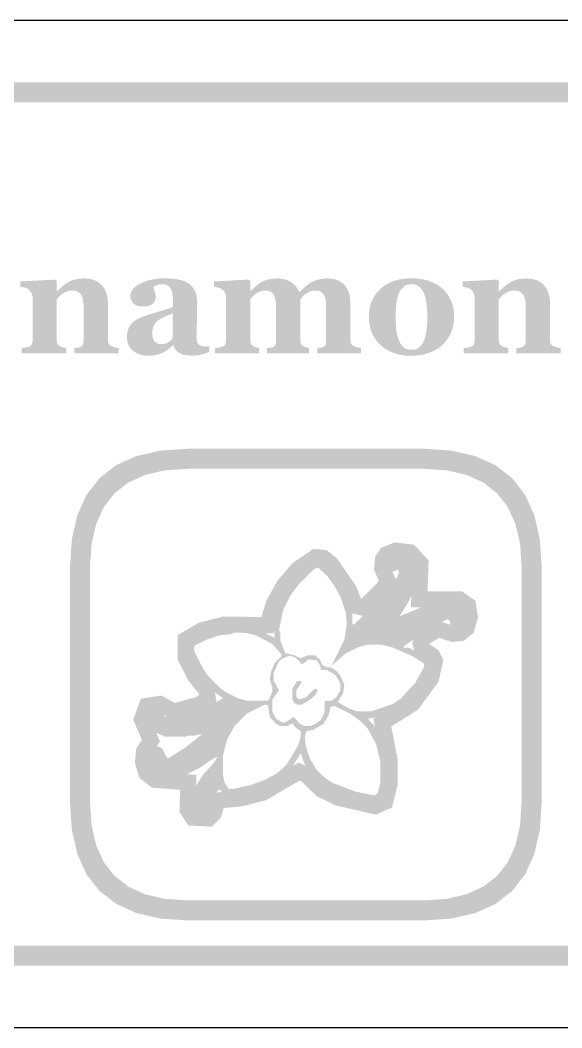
# Model space of a CAD drawing. Header units: millimetres. Extents: x 6 to 594, y 82 to 394.
# Drawn here: x 157.91 to 168.7, y 183.76 to 203.84 of the extents above; entities that cross this region are included whole.
import ezdxf

# ---------------------------------------------------------------- set-up
doc = ezdxf.new("R2010")
doc.units = ezdxf.units.MM
doc.layers.add('CUT', color=1, linetype='Continuous')
doc.layers.add('RASTER', color=7, linetype='Continuous')

msp = doc.modelspace()

# ---------------------------------------------------------------- hatches: boundary and pattern name
at = {"layer": 'RASTER'}
h = msp.add_hatch(color=7, dxfattribs=at)
h.paths.add_polyline_path([(143.2, 200.4), (143.234, 200.916), (143.337, 201.363), (143.509, 201.741), (143.75, 202.05), (144.059, 202.291), (144.438, 202.463), (144.884, 202.566), (145.4, 202.6), (202.6, 202.6), (203.116, 202.566), (203.563, 202.463), (203.941, 202.291), (204.25, 202.05), (204.491, 201.741), (204.663, 201.363), (204.766, 200.916), (204.8, 200.4), (204.8, 187.2), (204.766, 186.684), (204.663, 186.238), (204.491, 185.859), (204.25, 185.55), (203.941, 185.309), (203.563, 185.138), (203.116, 185.034), (202.6, 185), (145.4, 185), (144.884, 185.034), (144.438, 185.138), (144.059, 185.309), (143.75, 185.55), (143.509, 185.859), (143.337, 186.238), (143.234, 186.684), (143.2, 187.2)])
h.paths.add_polyline_path([(143.6, 200.4), (143.6, 187.2), (143.628, 186.778), (143.712, 186.413), (143.853, 186.103), (144.05, 185.85), (144.303, 185.653), (144.613, 185.513), (144.978, 185.428), (145.4, 185.4), (202.6, 185.4), (203.022, 185.428), (203.388, 185.513), (203.697, 185.653), (203.95, 185.85), (204.147, 186.103), (204.288, 186.413), (204.372, 186.778), (204.4, 187.2), (204.4, 200.4), (204.372, 200.822), (204.288, 201.188), (204.147, 201.497), (203.95, 201.75), (203.697, 201.947), (203.388, 202.088), (203.022, 202.172), (202.6, 202.2), (145.4, 202.2), (144.978, 202.172), (144.613, 202.088), (144.303, 201.947), (144.05, 201.75), (143.853, 201.497), (143.712, 201.188), (143.628, 200.822), (143.6, 200.4)])
for points in [[(159.867, 197.2), (158.985, 197.2), (158.985, 197.307), (158.992, 197.308), (159, 197.308), (159.008, 197.309), (159.016, 197.31), (159.025, 197.311), (159.034, 197.312), (159.043, 197.313), (159.053, 197.314), (159.062, 197.315), (159.071, 197.317), (159.08, 197.318), (159.088, 197.32), (159.095, 197.322), (159.101, 197.324), (159.107, 197.326), (159.113, 197.329), (159.12, 197.333), (159.127, 197.338), (159.133, 197.343), (159.139, 197.349), (159.144, 197.355), (159.149, 197.361), (159.153, 197.368), (159.157, 197.376), (159.16, 197.384), (159.163, 197.393), (159.165, 197.403), (159.167, 197.414), (159.168, 197.426), (159.169, 197.438), (159.17, 197.452), (159.17, 197.467), (159.17, 198.152), (159.169, 198.188), (159.166, 198.222), (159.162, 198.254), (159.156, 198.283), (159.148, 198.31), (159.139, 198.335), (159.128, 198.357), (159.115, 198.377), (159.1, 198.395), (159.084, 198.41), (159.066, 198.423), (159.047, 198.434), (159.026, 198.442), (159.003, 198.448), (158.979, 198.451), (158.953, 198.452), (158.939, 198.452), (158.924, 198.451), (158.91, 198.45), (158.897, 198.448), (158.883, 198.446), (158.87, 198.443), (158.857, 198.439), (158.844, 198.435), (158.831, 198.43), (158.819, 198.425), (158.806, 198.419), (158.794, 198.413), (158.782, 198.407), (158.769, 198.399), (158.757, 198.392), (158.745, 198.384), (158.735, 198.376), (158.725, 198.369), (158.716, 198.361), (158.707, 198.354), (158.699, 198.346), (158.691, 198.339), (158.684, 198.331), (158.677, 198.324), (158.671, 198.316), (158.665, 198.309), (158.659, 198.301), (158.653, 198.295), (158.648, 198.288), (158.643, 198.282), (158.638, 198.275), (158.634, 198.269), (158.634, 197.483), (158.634, 197.47), (158.635, 197.458), (158.636, 197.447), (158.637, 197.436), (158.64, 197.425), (158.642, 197.415), (158.645, 197.406), (158.648, 197.397), (158.652, 197.389), (158.657, 197.381), (158.662, 197.374), (158.668, 197.367), (158.674, 197.361), (158.681, 197.355), (158.689, 197.35), (158.697, 197.345), (158.703, 197.342), (158.709, 197.339), (158.716, 197.336), (158.723, 197.333), (158.731, 197.33), (158.739, 197.327), (158.747, 197.324), (158.755, 197.322), (158.764, 197.319), (158.773, 197.317), (158.782, 197.315), (158.79, 197.313), (158.799, 197.311), (158.807, 197.309), (158.816, 197.308), (158.824, 197.307), (158.824, 197.2), (157.934, 197.2), (157.934, 197.307), (157.943, 197.308), (157.952, 197.309), (157.961, 197.309), (157.97, 197.31), (157.98, 197.311), (157.989, 197.313), (157.998, 197.314), (158.008, 197.315), (158.017, 197.316), (158.026, 197.318), (158.034, 197.319), (158.042, 197.321), (158.05, 197.323), (158.057, 197.325), (158.065, 197.327), (158.071, 197.329), (158.083, 197.333), (158.093, 197.338), (158.102, 197.343), (158.111, 197.349), (158.118, 197.356), (158.125, 197.363), (158.131, 197.371), (158.136, 197.379), (158.14, 197.387), (158.143, 197.397), (158.146, 197.407), (158.149, 197.418), (158.151, 197.429), (158.152, 197.441), (158.153, 197.453), (158.153, 197.467), (158.153, 198.319), (158.153, 198.33), (158.152, 198.342), (158.15, 198.353), (158.147, 198.364), (158.144, 198.375), (158.14, 198.386), (158.135, 198.397), (158.13, 198.408), (158.124, 198.419), (158.117, 198.429), (158.11, 198.439), (158.103, 198.448), (158.095, 198.457), (158.086, 198.465), (158.078, 198.473), (158.068, 198.48), (158.062, 198.485), (158.054, 198.489), (158.047, 198.493), (158.039, 198.496), (158.03, 198.5), (158.021, 198.503), (158.012, 198.507), (158.002, 198.51), (157.992, 198.512), (157.981, 198.515), (157.97, 198.517), (157.959, 198.519), (157.948, 198.521), (157.937, 198.523), (157.925, 198.524), (157.913, 198.526), (157.913, 198.633), (158.612, 198.671), (158.634, 198.649), (158.634, 198.436), (158.64, 198.436), (158.65, 198.446), (158.661, 198.456), (158.673, 198.466), (158.685, 198.477), (158.698, 198.488), (158.711, 198.499), (158.725, 198.512), (158.739, 198.524), (158.754, 198.537), (158.768, 198.549), (158.782, 198.56), (158.796, 198.571), (158.809, 198.581), (158.822, 198.59), (158.835, 198.599), (158.848, 198.608), (158.862, 198.616), (158.877, 198.625), (158.893, 198.633), (158.91, 198.64), (158.929, 198.648), (158.948, 198.655), (158.968, 198.661), (158.99, 198.668), (159.012, 198.674), (159.034, 198.679), (159.057, 198.683), (159.081, 198.686), (159.104, 198.689), (159.128, 198.691), (159.153, 198.692), (159.177, 198.693), (159.235, 198.691), (159.289, 198.684), (159.34, 198.674), (159.386, 198.659), (159.429, 198.64), (159.468, 198.616), (159.504, 198.589), (159.535, 198.557), (159.563, 198.522), (159.588, 198.484), (159.608, 198.443), (159.625, 198.4), (159.638, 198.353), (159.647, 198.304), (159.653, 198.252), (159.655, 198.198), (159.655, 197.48), (159.655, 197.467), (159.656, 197.454), (159.657, 197.442), (159.659, 197.431), (159.661, 197.421), (159.664, 197.411), (159.667, 197.402), (159.671, 197.393), (159.675, 197.386), (159.681, 197.378), (159.687, 197.371), (159.694, 197.364), (159.702, 197.358), (159.711, 197.352), (159.72, 197.347), (159.731, 197.342), (159.737, 197.34), (159.743, 197.337), (159.75, 197.334), (159.757, 197.332), (159.765, 197.329), (159.772, 197.327), (159.78, 197.324), (159.789, 197.322), (159.798, 197.319), (159.807, 197.317), (159.816, 197.315), (159.826, 197.313), (159.836, 197.311), (159.846, 197.309), (159.856, 197.308), (159.867, 197.307)], [(164.701, 197.2), (163.828, 197.2), (163.828, 197.307), (163.836, 197.308), (163.844, 197.309), (163.853, 197.31), (163.861, 197.311), (163.87, 197.312), (163.878, 197.313), (163.887, 197.314), (163.896, 197.314), (163.904, 197.315), (163.912, 197.316), (163.92, 197.318), (163.928, 197.319), (163.935, 197.321), (163.942, 197.324), (163.948, 197.326), (163.954, 197.329), (163.962, 197.333), (163.969, 197.337), (163.975, 197.343), (163.98, 197.348), (163.985, 197.355), (163.989, 197.362), (163.993, 197.37), (163.995, 197.378), (163.997, 197.387), (163.999, 197.396), (164, 197.407), (164.002, 197.417), (164.003, 197.429), (164.003, 197.441), (164.004, 197.453), (164.004, 197.467), (164.004, 198.151), (164.003, 198.187), (164.001, 198.221), (163.996, 198.253), (163.991, 198.283), (163.983, 198.31), (163.974, 198.335), (163.963, 198.357), (163.95, 198.377), (163.936, 198.395), (163.921, 198.41), (163.904, 198.423), (163.885, 198.434), (163.866, 198.442), (163.844, 198.448), (163.822, 198.451), (163.797, 198.452), (163.782, 198.452), (163.767, 198.451), (163.752, 198.45), (163.738, 198.447), (163.724, 198.445), (163.711, 198.441), (163.698, 198.437), (163.685, 198.433), (163.673, 198.428), (163.661, 198.422), (163.65, 198.416), (163.638, 198.411), (163.627, 198.404), (163.616, 198.398), (163.606, 198.391), (163.595, 198.384), (163.585, 198.376), (163.575, 198.368), (163.566, 198.361), (163.557, 198.353), (163.55, 198.345), (163.542, 198.337), (163.535, 198.33), (163.529, 198.322), (163.524, 198.315), (163.518, 198.307), (163.513, 198.3), (163.508, 198.294), (163.503, 198.287), (163.498, 198.281), (163.494, 198.275), (163.49, 198.269), (163.49, 197.483), (163.49, 197.47), (163.491, 197.458), (163.491, 197.446), (163.493, 197.435), (163.495, 197.425), (163.497, 197.415), (163.499, 197.406), (163.502, 197.397), (163.506, 197.389), (163.51, 197.381), (163.515, 197.374), (163.52, 197.368), (163.526, 197.361), (163.533, 197.355), (163.54, 197.35), (163.548, 197.345), (163.554, 197.342), (163.56, 197.339), (163.567, 197.336), (163.573, 197.333), (163.58, 197.33), (163.587, 197.327), (163.594, 197.324), (163.602, 197.322), (163.609, 197.319), (163.617, 197.317), (163.625, 197.315), (163.633, 197.313), (163.641, 197.311), (163.649, 197.309), (163.657, 197.308), (163.666, 197.307), (163.666, 197.2), (162.829, 197.2), (162.829, 197.307), (162.836, 197.308), (162.844, 197.308), (162.852, 197.309), (162.86, 197.31), (162.868, 197.311), (162.877, 197.312), (162.887, 197.313), (162.896, 197.314), (162.906, 197.315), (162.915, 197.317), (162.923, 197.318), (162.931, 197.32), (162.938, 197.322), (162.944, 197.324), (162.95, 197.326), (162.955, 197.329), (162.962, 197.333), (162.969, 197.338), (162.975, 197.343), (162.981, 197.349), (162.985, 197.355), (162.989, 197.361), (162.993, 197.368), (162.995, 197.376), (162.998, 197.384), (163, 197.393), (163.001, 197.403), (163.003, 197.414), (163.004, 197.426), (163.004, 197.438), (163.005, 197.452), (163.005, 197.467), (163.005, 198.151), (163.004, 198.187), (163.002, 198.221), (162.997, 198.253), (162.992, 198.283), (162.984, 198.31), (162.975, 198.335), (162.964, 198.357), (162.951, 198.377), (162.937, 198.395), (162.922, 198.41), (162.905, 198.423), (162.886, 198.434), (162.867, 198.442), (162.845, 198.448), (162.823, 198.451), (162.798, 198.452), (162.783, 198.452), (162.768, 198.451), (162.753, 198.45), (162.739, 198.447), (162.725, 198.445), (162.712, 198.441), (162.699, 198.437), (162.686, 198.433), (162.674, 198.428), (162.662, 198.422), (162.651, 198.416), (162.639, 198.411), (162.628, 198.404), (162.617, 198.398), (162.607, 198.391), (162.596, 198.384), (162.586, 198.376), (162.576, 198.368), (162.567, 198.361), (162.558, 198.353), (162.551, 198.345), (162.543, 198.337), (162.536, 198.33), (162.53, 198.322), (162.525, 198.315), (162.519, 198.307), (162.514, 198.3), (162.509, 198.294), (162.504, 198.287), (162.499, 198.281), (162.495, 198.275), (162.491, 198.269), (162.491, 197.483), (162.491, 197.47), (162.492, 197.458), (162.493, 197.447), (162.494, 197.436), (162.496, 197.425), (162.498, 197.416), (162.501, 197.406), (162.504, 197.398), (162.508, 197.39), (162.512, 197.382), (162.517, 197.375), (162.522, 197.368), (162.528, 197.361), (162.535, 197.355), (162.543, 197.35), (162.551, 197.345), (162.557, 197.342), (162.563, 197.339), (162.569, 197.336), (162.576, 197.333), (162.583, 197.33), (162.59, 197.327), (162.597, 197.324), (162.604, 197.322), (162.612, 197.319), (162.619, 197.317), (162.627, 197.315), (162.635, 197.313), (162.643, 197.311), (162.651, 197.309), (162.66, 197.308), (162.668, 197.307), (162.668, 197.2), (161.791, 197.2), (161.791, 197.307), (161.8, 197.308), (161.809, 197.308), (161.819, 197.309), (161.828, 197.31), (161.838, 197.311), (161.847, 197.312), (161.856, 197.313), (161.865, 197.314), (161.874, 197.315), (161.883, 197.317), (161.891, 197.318), (161.899, 197.32), (161.907, 197.322), (161.914, 197.324), (161.921, 197.326), (161.928, 197.329), (161.939, 197.334), (161.95, 197.339), (161.959, 197.344), (161.968, 197.35), (161.975, 197.357), (161.982, 197.364), (161.988, 197.371), (161.993, 197.379), (161.997, 197.388), (162, 197.397), (162.003, 197.407), (162.006, 197.418), (162.008, 197.429), (162.009, 197.441), (162.01, 197.453), (162.01, 197.467), (162.01, 198.319), (162.01, 198.331), (162.009, 198.342), (162.007, 198.354), (162.004, 198.365), (162.001, 198.377), (161.996, 198.388), (161.991, 198.399), (161.985, 198.411), (161.979, 198.422), (161.972, 198.432), (161.965, 198.441), (161.958, 198.45), (161.95, 198.459), (161.942, 198.467), (161.934, 198.474), (161.925, 198.48), (161.918, 198.485), (161.911, 198.489), (161.904, 198.493), (161.895, 198.496), (161.887, 198.5), (161.878, 198.503), (161.868, 198.507), (161.859, 198.51), (161.848, 198.512), (161.838, 198.515), (161.827, 198.517), (161.816, 198.519), (161.805, 198.521), (161.794, 198.523), (161.782, 198.524), (161.77, 198.526), (161.77, 198.633), (162.469, 198.671), (162.491, 198.649), (162.491, 198.442), (162.497, 198.442), (162.507, 198.452), (162.518, 198.461), (162.53, 198.472), (162.541, 198.482), (162.554, 198.493), (162.567, 198.505), (162.58, 198.517), (162.594, 198.529), (162.608, 198.542), (162.622, 198.553), (162.635, 198.564), (162.649, 198.575), (162.662, 198.585), (162.675, 198.594), (162.688, 198.603), (162.7, 198.611), (162.714, 198.619), (162.729, 198.627), (162.745, 198.635), (162.762, 198.643), (162.78, 198.65), (162.799, 198.657), (162.819, 198.663), (162.839, 198.669), (162.861, 198.675), (162.883, 198.679), (162.905, 198.684), (162.928, 198.687), (162.952, 198.689), (162.976, 198.691), (163, 198.692), (163.025, 198.693), (163.066, 198.692), (163.105, 198.688), (163.143, 198.682), (163.179, 198.675), (163.213, 198.664), (163.245, 198.652), (163.276, 198.637), (163.304, 198.62), (163.331, 198.601), (163.356, 198.581), (163.379, 198.559), (163.4, 198.536), (163.419, 198.511), (163.436, 198.485), (163.451, 198.457), (163.463, 198.428), (163.477, 198.428), (163.487, 198.438), (163.499, 198.448), (163.511, 198.459), (163.524, 198.471), (163.537, 198.482), (163.551, 198.495), (163.565, 198.507), (163.581, 198.521), (163.596, 198.534), (163.611, 198.546), (163.625, 198.558), (163.64, 198.569), (163.653, 198.579), (163.667, 198.589), (163.68, 198.598), (163.693, 198.606), (163.708, 198.615), (163.724, 198.624), (163.741, 198.632), (163.758, 198.64), (163.777, 198.647), (163.797, 198.655), (163.817, 198.661), (163.839, 198.668), (163.861, 198.674), (163.884, 198.679), (163.907, 198.683), (163.931, 198.686), (163.955, 198.689), (163.979, 198.691), (164.004, 198.692), (164.029, 198.693), (164.083, 198.691), (164.133, 198.685), (164.18, 198.674), (164.225, 198.66), (164.266, 198.642), (164.303, 198.619), (164.338, 198.593), (164.369, 198.562), (164.397, 198.528), (164.422, 198.49), (164.442, 198.449), (164.459, 198.404), (164.472, 198.356), (164.481, 198.305), (164.487, 198.25), (164.489, 198.192), (164.489, 197.48), (164.489, 197.467), (164.49, 197.454), (164.491, 197.442), (164.493, 197.431), (164.495, 197.42), (164.498, 197.41), (164.501, 197.401), (164.505, 197.393), (164.509, 197.385), (164.515, 197.377), (164.521, 197.37), (164.528, 197.364), (164.535, 197.357), (164.544, 197.352), (164.553, 197.347), (164.563, 197.342), (164.57, 197.34), (164.576, 197.337), (164.583, 197.334), (164.59, 197.332), (164.597, 197.329), (164.605, 197.327), (164.613, 197.324), (164.621, 197.322), (164.63, 197.319), (164.639, 197.317), (164.649, 197.315), (164.659, 197.313), (164.669, 197.311), (164.679, 197.309), (164.69, 197.308), (164.701, 197.307)], [(168.678, 197.2), (167.796, 197.2), (167.796, 197.307), (167.804, 197.308), (167.811, 197.308), (167.819, 197.309), (167.827, 197.31), (167.836, 197.311), (167.845, 197.312), (167.854, 197.313), (167.864, 197.314), (167.873, 197.315), (167.882, 197.317), (167.891, 197.318), (167.899, 197.32), (167.906, 197.322), (167.912, 197.324), (167.918, 197.326), (167.924, 197.329), (167.931, 197.333), (167.938, 197.338), (167.944, 197.343), (167.95, 197.349), (167.955, 197.355), (167.96, 197.361), (167.964, 197.368), (167.968, 197.376), (167.971, 197.384), (167.974, 197.393), (167.976, 197.403), (167.978, 197.414), (167.979, 197.426), (167.98, 197.438), (167.981, 197.452), (167.981, 197.467), (167.981, 198.152), (167.98, 198.188), (167.978, 198.222), (167.973, 198.254), (167.967, 198.283), (167.959, 198.31), (167.95, 198.335), (167.939, 198.357), (167.926, 198.377), (167.911, 198.395), (167.895, 198.41), (167.878, 198.423), (167.858, 198.434), (167.837, 198.442), (167.814, 198.448), (167.79, 198.451), (167.764, 198.452), (167.75, 198.452), (167.735, 198.451), (167.721, 198.45), (167.708, 198.448), (167.694, 198.446), (167.681, 198.443), (167.668, 198.439), (167.655, 198.435), (167.642, 198.43), (167.63, 198.425), (167.617, 198.419), (167.605, 198.413), (167.593, 198.407), (167.58, 198.399), (167.568, 198.392), (167.556, 198.384), (167.546, 198.376), (167.536, 198.369), (167.527, 198.361), (167.518, 198.354), (167.51, 198.346), (167.502, 198.339), (167.495, 198.331), (167.488, 198.324), (167.482, 198.316), (167.476, 198.309), (167.47, 198.301), (167.464, 198.295), (167.459, 198.288), (167.454, 198.282), (167.449, 198.275), (167.445, 198.269), (167.445, 197.483), (167.445, 197.47), (167.446, 197.458), (167.447, 197.447), (167.448, 197.436), (167.451, 197.425), (167.453, 197.415), (167.456, 197.406), (167.459, 197.397), (167.463, 197.389), (167.468, 197.381), (167.473, 197.374), (167.479, 197.367), (167.485, 197.361), (167.492, 197.355), (167.5, 197.35), (167.508, 197.345), (167.514, 197.342), (167.52, 197.339), (167.527, 197.336), (167.534, 197.333), (167.542, 197.33), (167.55, 197.327), (167.558, 197.324), (167.566, 197.322), (167.575, 197.319), (167.584, 197.317), (167.593, 197.315), (167.601, 197.313), (167.61, 197.311), (167.618, 197.309), (167.627, 197.308), (167.635, 197.307), (167.635, 197.2), (166.745, 197.2), (166.745, 197.307), (166.754, 197.308), (166.763, 197.309), (166.772, 197.309), (166.781, 197.31), (166.791, 197.311), (166.8, 197.313), (166.809, 197.314), (166.819, 197.315), (166.828, 197.316), (166.837, 197.318), (166.845, 197.319), (166.853, 197.321), (166.861, 197.323), (166.868, 197.325), (166.876, 197.327), (166.882, 197.329), (166.894, 197.333), (166.904, 197.338), (166.913, 197.343), (166.922, 197.349), (166.929, 197.356), (166.936, 197.363), (166.942, 197.371), (166.947, 197.379), (166.951, 197.387), (166.954, 197.397), (166.957, 197.407), (166.96, 197.418), (166.962, 197.429), (166.963, 197.441), (166.964, 197.453), (166.964, 197.467), (166.964, 198.319), (166.964, 198.33), (166.963, 198.342), (166.961, 198.353), (166.958, 198.364), (166.955, 198.375), (166.951, 198.386), (166.946, 198.397), (166.941, 198.408), (166.935, 198.419), (166.928, 198.429), (166.921, 198.439), (166.914, 198.448), (166.906, 198.457), (166.898, 198.465), (166.889, 198.473), (166.879, 198.48), (166.873, 198.485), (166.865, 198.489), (166.858, 198.493), (166.85, 198.496), (166.841, 198.5), (166.832, 198.503), (166.823, 198.507), (166.813, 198.51), (166.803, 198.512), (166.792, 198.515), (166.781, 198.517), (166.77, 198.519), (166.759, 198.521), (166.748, 198.523), (166.736, 198.524), (166.724, 198.526), (166.724, 198.633), (167.423, 198.671), (167.445, 198.649), (167.445, 198.436), (167.451, 198.436), (167.461, 198.446), (167.472, 198.456), (167.484, 198.466), (167.496, 198.477), (167.509, 198.488), (167.522, 198.499), (167.536, 198.512), (167.55, 198.524), (167.565, 198.537), (167.579, 198.549), (167.593, 198.56), (167.607, 198.571), (167.62, 198.581), (167.633, 198.59), (167.646, 198.599), (167.659, 198.608), (167.673, 198.616), (167.688, 198.625), (167.704, 198.633), (167.721, 198.64), (167.74, 198.648), (167.759, 198.655), (167.779, 198.661), (167.801, 198.668), (167.823, 198.674), (167.845, 198.679), (167.868, 198.683), (167.892, 198.686), (167.915, 198.689), (167.939, 198.691), (167.964, 198.692), (167.988, 198.693), (168.046, 198.691), (168.1, 198.684), (168.151, 198.674), (168.197, 198.659), (168.24, 198.64), (168.279, 198.616), (168.315, 198.589), (168.346, 198.557), (168.374, 198.522), (168.399, 198.484), (168.419, 198.443), (168.436, 198.4), (168.449, 198.353), (168.458, 198.304), (168.464, 198.252), (168.466, 198.198), (168.466, 197.48), (168.466, 197.467), (168.467, 197.454), (168.468, 197.442), (168.47, 197.431), (168.472, 197.421), (168.475, 197.411), (168.478, 197.402), (168.482, 197.393), (168.486, 197.386), (168.492, 197.378), (168.498, 197.371), (168.505, 197.364), (168.513, 197.358), (168.522, 197.352), (168.531, 197.347), (168.542, 197.342), (168.548, 197.34), (168.554, 197.337), (168.561, 197.334), (168.568, 197.332), (168.576, 197.329), (168.583, 197.327), (168.591, 197.324), (168.6, 197.322), (168.609, 197.319), (168.618, 197.317), (168.627, 197.315), (168.637, 197.313), (168.647, 197.311), (168.657, 197.309), (168.667, 197.308), (168.678, 197.307)]]:
    msp.add_hatch(color=7, dxfattribs=at).paths.add_polyline_path(points)
h = msp.add_hatch(color=7, dxfattribs=at)
h.paths.add_polyline_path([(161.678, 197.231), (161.661, 197.224), (161.644, 197.217), (161.626, 197.211), (161.607, 197.204), (161.588, 197.198), (161.568, 197.191), (161.547, 197.185), (161.525, 197.179), (161.503, 197.174), (161.481, 197.169), (161.458, 197.165), (161.435, 197.162), (161.412, 197.159), (161.388, 197.158), (161.364, 197.156), (161.339, 197.156), (161.296, 197.157), (161.255, 197.159), (161.218, 197.164), (161.183, 197.169), (161.151, 197.177), (161.123, 197.186), (161.097, 197.197), (161.074, 197.21), (161.054, 197.224), (161.035, 197.239), (161.018, 197.256), (161.003, 197.275), (160.989, 197.294), (160.977, 197.316), (160.967, 197.338), (160.958, 197.363), (160.95, 197.363), (160.937, 197.35), (160.925, 197.339), (160.913, 197.327), (160.901, 197.316), (160.889, 197.306), (160.877, 197.296), (160.865, 197.287), (160.854, 197.278), (160.842, 197.269), (160.83, 197.261), (160.818, 197.253), (160.806, 197.245), (160.794, 197.238), (160.781, 197.231), (160.768, 197.224), (160.755, 197.218), (160.738, 197.21), (160.721, 197.203), (160.704, 197.196), (160.687, 197.19), (160.671, 197.184), (160.654, 197.179), (160.638, 197.174), (160.622, 197.17), (160.606, 197.166), (160.587, 197.163), (160.567, 197.161), (160.546, 197.158), (160.523, 197.157), (160.498, 197.156), (160.472, 197.155), (160.444, 197.155), (160.403, 197.156), (160.362, 197.161), (160.324, 197.169), (160.287, 197.18), (160.251, 197.194), (160.217, 197.211), (160.185, 197.231), (160.154, 197.255), (160.126, 197.281), (160.102, 197.309), (160.081, 197.339), (160.064, 197.372), (160.051, 197.406), (160.042, 197.442), (160.036, 197.48), (160.034, 197.521), (160.035, 197.544), (160.036, 197.567), (160.038, 197.588), (160.041, 197.609), (160.044, 197.629), (160.049, 197.648), (160.054, 197.666), (160.061, 197.683), (160.067, 197.699), (160.075, 197.715), (160.083, 197.73), (160.092, 197.745), (160.102, 197.76), (160.112, 197.774), (160.124, 197.788), (160.135, 197.801), (160.146, 197.812), (160.158, 197.823), (160.17, 197.833), (160.183, 197.843), (160.196, 197.853), (160.209, 197.862), (160.223, 197.87), (160.237, 197.878), (160.252, 197.886), (160.267, 197.893), (160.282, 197.901), (160.298, 197.908), (160.314, 197.915), (160.33, 197.922), (160.347, 197.929), (160.364, 197.935), (160.398, 197.947), (160.433, 197.96), (160.47, 197.972), (160.509, 197.985), (160.549, 197.997), (160.591, 198.01), (160.635, 198.023), (160.68, 198.036), (160.725, 198.049), (160.766, 198.061), (160.805, 198.073), (160.84, 198.085), (160.872, 198.096), (160.901, 198.108), (160.927, 198.118), (160.95, 198.129), (160.95, 198.269), (160.95, 198.279), (160.949, 198.289), (160.949, 198.3), (160.948, 198.312), (160.947, 198.324), (160.946, 198.337), (160.945, 198.351), (160.944, 198.366), (160.942, 198.381), (160.94, 198.395), (160.938, 198.408), (160.935, 198.421), (160.931, 198.434), (160.928, 198.445), (160.924, 198.457), (160.919, 198.467), (160.913, 198.479), (160.907, 198.49), (160.9, 198.5), (160.893, 198.51), (160.884, 198.52), (160.875, 198.529), (160.865, 198.538), (160.854, 198.546), (160.843, 198.554), (160.831, 198.56), (160.818, 198.566), (160.804, 198.57), (160.789, 198.574), (160.773, 198.576), (160.756, 198.578), (160.739, 198.578), (160.723, 198.578), (160.708, 198.577), (160.693, 198.576), (160.68, 198.574), (160.667, 198.571), (160.654, 198.568), (160.642, 198.564), (160.631, 198.56), (160.621, 198.556), (160.611, 198.551), (160.601, 198.546), (160.592, 198.542), (160.584, 198.537), (160.576, 198.532), (160.568, 198.528), (160.562, 198.523), (160.563, 198.515), (160.565, 198.506), (160.567, 198.496), (160.57, 198.486), (160.573, 198.474), (160.577, 198.462), (160.582, 198.448), (160.586, 198.433), (160.591, 198.418), (160.595, 198.404), (160.599, 198.389), (160.602, 198.374), (160.604, 198.36), (160.606, 198.346), (160.607, 198.332), (160.607, 198.318), (160.607, 198.311), (160.606, 198.304), (160.605, 198.297), (160.604, 198.29), (160.602, 198.282), (160.6, 198.273), (160.597, 198.265), (160.594, 198.255), (160.59, 198.246), (160.586, 198.238), (160.582, 198.23), (160.578, 198.222), (160.573, 198.215), (160.567, 198.208), (160.562, 198.202), (160.556, 198.196), (160.547, 198.189), (160.538, 198.182), (160.529, 198.176), (160.52, 198.17), (160.51, 198.165), (160.501, 198.16), (160.491, 198.155), (160.48, 198.151), (160.469, 198.147), (160.457, 198.144), (160.443, 198.141), (160.427, 198.139), (160.411, 198.137), (160.392, 198.136), (160.373, 198.135), (160.352, 198.135), (160.322, 198.135), (160.294, 198.138), (160.268, 198.143), (160.244, 198.149), (160.222, 198.158), (160.201, 198.168), (160.183, 198.18), (160.166, 198.194), (160.151, 198.209), (160.138, 198.226), (160.128, 198.243), (160.119, 198.262), (160.112, 198.282), (160.107, 198.303), (160.104, 198.325), (160.103, 198.348), (160.104, 198.369), (160.107, 198.388), (160.112, 198.408), (160.119, 198.426), (160.128, 198.444), (160.14, 198.462), (160.153, 198.479), (160.168, 198.496), (160.185, 198.512), (160.203, 198.527), (160.221, 198.541), (160.241, 198.555), (160.261, 198.568), (160.282, 198.581), (160.304, 198.592), (160.327, 198.603), (160.351, 198.614), (160.375, 198.624), (160.4, 198.633), (160.426, 198.642), (160.453, 198.651), (160.481, 198.658), (160.51, 198.665), (160.54, 198.671), (160.569, 198.677), (160.599, 198.682), (160.627, 198.686), (160.655, 198.69), (160.683, 198.692), (160.71, 198.694), (160.736, 198.695), (160.762, 198.696), (160.797, 198.695), (160.832, 198.695), (160.865, 198.693), (160.898, 198.691), (160.931, 198.689), (160.962, 198.686), (160.993, 198.683), (161.023, 198.679), (161.052, 198.674), (161.081, 198.668), (161.109, 198.661), (161.136, 198.653), (161.162, 198.644), (161.188, 198.633), (161.213, 198.622), (161.237, 198.609), (161.259, 198.596), (161.28, 198.581), (161.3, 198.564), (161.318, 198.546), (161.336, 198.527), (161.352, 198.506), (161.367, 198.484), (161.381, 198.46), (161.394, 198.435), (161.404, 198.408), (161.414, 198.379), (161.421, 198.348), (161.427, 198.316), (161.431, 198.281), (161.434, 198.245), (161.435, 198.206), (161.434, 198.164), (161.434, 198.12), (161.434, 198.074), (161.433, 198.025), (161.432, 197.975), (161.431, 197.923), (161.43, 197.87), (161.428, 197.814), (161.426, 197.759), (161.425, 197.71), (161.424, 197.665), (161.423, 197.626), (161.422, 197.591), (161.422, 197.561), (161.421, 197.535), (161.421, 197.515), (161.422, 197.499), (161.423, 197.484), (161.424, 197.469), (161.426, 197.456), (161.429, 197.443), (161.433, 197.432), (161.437, 197.421), (161.441, 197.411), (161.446, 197.402), (161.452, 197.393), (161.459, 197.385), (161.466, 197.378), (161.474, 197.371), (161.483, 197.365), (161.492, 197.359), (161.502, 197.354), (161.509, 197.351), (161.516, 197.349), (161.525, 197.346), (161.534, 197.344), (161.544, 197.343), (161.555, 197.342), (161.567, 197.341), (161.58, 197.34), (161.594, 197.339), (161.606, 197.339), (161.619, 197.339), (161.631, 197.338), (161.643, 197.338), (161.655, 197.338), (161.667, 197.338), (161.678, 197.338)])
h.paths.add_polyline_path([(160.95, 197.994), (160.929, 197.987), (160.909, 197.98), (160.888, 197.972), (160.868, 197.964), (160.848, 197.956), (160.827, 197.948), (160.807, 197.939), (160.787, 197.93), (160.767, 197.921), (160.749, 197.912), (160.731, 197.903), (160.714, 197.893), (160.698, 197.884), (160.683, 197.874), (160.669, 197.865), (160.655, 197.855), (160.642, 197.844), (160.63, 197.833), (160.618, 197.821), (160.607, 197.808), (160.597, 197.795), (160.587, 197.78), (160.578, 197.766), (160.57, 197.75), (160.563, 197.734), (160.557, 197.717), (160.552, 197.699), (160.547, 197.681), (160.544, 197.662), (160.541, 197.642), (160.54, 197.621), (160.54, 197.6), (160.54, 197.572), (160.543, 197.547), (160.547, 197.523), (160.553, 197.501), (160.56, 197.482), (160.569, 197.464), (160.579, 197.448), (160.592, 197.434), (160.605, 197.422), (160.619, 197.412), (160.634, 197.403), (160.65, 197.396), (160.666, 197.39), (160.683, 197.386), (160.701, 197.384), (160.72, 197.383), (160.739, 197.384), (160.758, 197.385), (160.776, 197.388), (160.793, 197.391), (160.809, 197.396), (160.825, 197.402), (160.839, 197.408), (160.852, 197.416), (160.865, 197.425), (160.878, 197.434), (160.89, 197.443), (160.901, 197.453), (160.912, 197.463), (160.923, 197.474), (160.934, 197.486), (160.944, 197.497)])
h = msp.add_hatch(color=7, dxfattribs=at)
h.paths.add_polyline_path([(166.333, 198.48), (166.359, 198.454), (166.384, 198.427), (166.407, 198.399), (166.429, 198.369), (166.448, 198.338), (166.467, 198.306), (166.483, 198.273), (166.499, 198.239), (166.512, 198.203), (166.524, 198.167), (166.533, 198.13), (166.541, 198.092), (166.548, 198.054), (166.552, 198.014), (166.555, 197.975), (166.556, 197.934), (166.555, 197.894), (166.552, 197.854), (166.548, 197.815), (166.542, 197.776), (166.534, 197.738), (166.524, 197.7), (166.512, 197.663), (166.499, 197.627), (166.484, 197.592), (166.468, 197.557), (166.45, 197.525), (166.43, 197.493), (166.408, 197.463), (166.385, 197.434), (166.361, 197.406), (166.334, 197.38), (166.305, 197.354), (166.274, 197.328), (166.241, 197.305), (166.208, 197.283), (166.172, 197.263), (166.136, 197.244), (166.098, 197.227), (166.058, 197.212), (166.018, 197.198), (165.975, 197.186), (165.932, 197.176), (165.886, 197.168), (165.84, 197.161), (165.792, 197.157), (165.742, 197.154), (165.691, 197.153), (165.647, 197.154), (165.604, 197.156), (165.561, 197.16), (165.52, 197.166), (165.479, 197.173), (165.439, 197.182), (165.401, 197.192), (165.363, 197.204), (165.326, 197.218), (165.29, 197.233), (165.255, 197.25), (165.221, 197.268), (165.188, 197.289), (165.157, 197.31), (165.126, 197.333), (165.097, 197.358), (165.07, 197.383), (165.044, 197.41), (165.02, 197.438), (164.997, 197.468), (164.976, 197.499), (164.956, 197.531), (164.938, 197.565), (164.921, 197.601), (164.906, 197.637), (164.893, 197.675), (164.882, 197.714), (164.873, 197.754), (164.866, 197.794), (164.86, 197.836), (164.857, 197.879), (164.856, 197.924), (164.857, 197.967), (164.86, 198.009), (164.864, 198.05), (164.871, 198.09), (164.878, 198.128), (164.888, 198.165), (164.9, 198.202), (164.913, 198.236), (164.928, 198.27), (164.945, 198.303), (164.963, 198.335), (164.983, 198.366), (165.005, 198.396), (165.029, 198.425), (165.055, 198.453), (165.082, 198.48), (165.11, 198.505), (165.139, 198.529), (165.17, 198.551), (165.203, 198.571), (165.237, 198.59), (165.273, 198.608), (165.31, 198.624), (165.349, 198.639), (165.39, 198.652), (165.431, 198.664), (165.474, 198.674), (165.518, 198.682), (165.563, 198.688), (165.609, 198.692), (165.656, 198.695), (165.705, 198.696), (165.755, 198.695), (165.804, 198.692), (165.851, 198.688), (165.897, 198.682), (165.942, 198.674), (165.985, 198.664), (166.026, 198.652), (166.066, 198.639), (166.104, 198.624), (166.141, 198.608), (166.176, 198.59), (166.211, 198.571), (166.243, 198.551), (166.275, 198.529), (166.304, 198.505), (166.333, 198.48)])
h.paths.add_polyline_path([(165.958, 197.465), (165.966, 197.486), (165.973, 197.508), (165.98, 197.532), (165.986, 197.556), (165.992, 197.581), (165.997, 197.608), (166.002, 197.636), (166.006, 197.664), (166.009, 197.694), (166.012, 197.725), (166.015, 197.758), (166.017, 197.791), (166.019, 197.826), (166.02, 197.862), (166.021, 197.899), (166.021, 197.937), (166.021, 197.963), (166.02, 197.99), (166.019, 198.018), (166.017, 198.047), (166.015, 198.076), (166.013, 198.107), (166.01, 198.139), (166.006, 198.171), (166.002, 198.203), (165.998, 198.234), (165.993, 198.262), (165.988, 198.289), (165.982, 198.314), (165.976, 198.338), (165.969, 198.359), (165.962, 198.379), (165.953, 198.402), (165.943, 198.423), (165.932, 198.443), (165.92, 198.462), (165.908, 198.479), (165.894, 198.495), (165.88, 198.51), (165.865, 198.524), (165.849, 198.537), (165.832, 198.547), (165.814, 198.556), (165.794, 198.564), (165.774, 198.57), (165.753, 198.574), (165.731, 198.576), (165.708, 198.577), (165.682, 198.576), (165.658, 198.573), (165.635, 198.569), (165.614, 198.563), (165.594, 198.555), (165.575, 198.545), (165.557, 198.533), (165.541, 198.52), (165.526, 198.505), (165.512, 198.489), (165.499, 198.472), (165.486, 198.454), (165.475, 198.435), (165.464, 198.415), (165.454, 198.394), (165.445, 198.372), (165.438, 198.351), (165.431, 198.328), (165.425, 198.305), (165.419, 198.281), (165.414, 198.256), (165.41, 198.231), (165.406, 198.204), (165.403, 198.176), (165.4, 198.148), (165.398, 198.12), (165.396, 198.091), (165.394, 198.062), (165.393, 198.033), (165.392, 198.003), (165.391, 197.973), (165.391, 197.943), (165.391, 197.904), (165.392, 197.866), (165.393, 197.831), (165.394, 197.797), (165.395, 197.765), (165.397, 197.734), (165.399, 197.705), (165.401, 197.678), (165.404, 197.652), (165.408, 197.626), (165.413, 197.6), (165.419, 197.573), (165.426, 197.547), (165.433, 197.521), (165.442, 197.494), (165.451, 197.468), (165.46, 197.446), (165.47, 197.425), (165.481, 197.405), (165.492, 197.387), (165.505, 197.369), (165.518, 197.353), (165.533, 197.338), (165.548, 197.325), (165.564, 197.312), (165.581, 197.301), (165.6, 197.292), (165.619, 197.285), (165.64, 197.279), (165.661, 197.275), (165.684, 197.273), (165.708, 197.272), (165.729, 197.273), (165.75, 197.275), (165.77, 197.279), (165.789, 197.284), (165.808, 197.291), (165.825, 197.299), (165.842, 197.309), (165.858, 197.321), (165.874, 197.334), (165.888, 197.348), (165.902, 197.364), (165.915, 197.381), (165.927, 197.4), (165.938, 197.42), (165.948, 197.442), (165.958, 197.465)])
h = msp.add_hatch(color=7, dxfattribs=at)
h.paths.add_polyline_path([(158.9, 192.95), (158.937, 193.501), (159.047, 193.978), (159.23, 194.382), (159.488, 194.713), (159.818, 194.97), (160.222, 195.153), (160.699, 195.263), (161.25, 195.3), (165.95, 195.3), (166.501, 195.263), (166.978, 195.153), (167.382, 194.97), (167.713, 194.713), (167.97, 194.382), (168.153, 193.978), (168.263, 193.501), (168.3, 192.95), (168.3, 188.25), (168.263, 187.699), (168.153, 187.222), (167.97, 186.818), (167.713, 186.488), (167.382, 186.23), (166.978, 186.047), (166.501, 185.937), (165.95, 185.9), (161.25, 185.9), (160.699, 185.937), (160.222, 186.047), (159.818, 186.23), (159.488, 186.488), (159.23, 186.818), (159.047, 187.222), (158.937, 187.699), (158.9, 188.25)])
h.paths.add_polyline_path([(159.3, 192.95), (159.3, 188.25), (159.33, 187.793), (159.422, 187.397), (159.574, 187.062), (159.788, 186.788), (160.062, 186.574), (160.397, 186.422), (160.793, 186.33), (161.25, 186.3), (165.95, 186.3), (166.407, 186.33), (166.803, 186.422), (167.138, 186.574), (167.413, 186.788), (167.626, 187.062), (167.778, 187.397), (167.87, 187.793), (167.9, 188.25), (167.9, 192.95), (167.87, 193.407), (167.778, 193.803), (167.626, 194.138), (167.413, 194.413), (167.138, 194.626), (166.803, 194.778), (166.407, 194.87), (165.95, 194.9), (161.25, 194.9), (160.793, 194.87), (160.397, 194.778), (160.062, 194.626), (159.788, 194.413), (159.574, 194.138), (159.422, 193.803), (159.33, 193.407), (159.3, 192.95)])
h = msp.add_hatch(color=7, dxfattribs=at)
h.paths.add_polyline_path([(165.368, 193.433), (165.757, 193.387), (166.047, 193.075), (166.026, 192.459), (166.708, 192.459), (166.978, 192.273), (167.032, 191.942), (166.945, 191.631), (166.751, 191.473), (166.511, 191.448), (166.257, 191.53), (166.061, 191.417), (166.057, 191.407), (166.054, 191.417), (166.244, 191.282), (166.34, 191.09), (166.246, 190.661), (165.839, 190.102), (165.302, 189.764), (165.433, 189.096), (165.433, 188.609), (165.319, 188.153), (164.997, 188.009), (164.19, 188.192), (163.814, 188.379), (163.506, 188.676), (163.477, 188.689), (162.807, 188.296), (162.328, 188.173), (161.962, 188.141), (161.913, 187.956), (161.726, 187.769), (161.261, 187.792), (161.082, 188.061), (161.093, 188.504), (160.53, 188.547), (160.287, 188.735), (160.193, 189.037), (160.221, 189.326), (160.332, 189.497), (160.16, 189.903), (160.312, 190.32), (160.723, 190.382), (160.988, 190.235), (161.404, 190.348), (161.475, 190.393), (161.471, 190.415), (161.252, 190.689), (161.049, 191.092), (161.049, 191.589), (161.466, 191.832), (161.953, 191.957), (162.717, 191.946), (162.815, 192.277), (163.031, 192.665), (163.337, 193.023), (163.75, 193.304), (164.011, 193.281), (164.216, 193.12), (164.599, 192.567), (164.703, 192.304), (164.699, 192.305), (165.036, 192.637), (165.05, 192.684), (164.959, 192.889), (164.982, 193.152), (165.095, 193.322)])
h.paths.add_polyline_path([(165.412, 193.106), (165.307, 193.063), (165.293, 193.042), (165.285, 192.943), (165.39, 192.707), (165.319, 192.467), (164.8, 191.954), (164.467, 192.029), (164.315, 192.415), (163.98, 192.898), (163.888, 192.971), (163.836, 192.975), (163.552, 192.783), (163.295, 192.481), (163.112, 192.152), (162.955, 191.622), (161.991, 191.637), (161.589, 191.533), (161.369, 191.405), (161.369, 191.168), (161.522, 190.863), (161.776, 190.547), (161.82, 190.235), (161.535, 190.051), (160.946, 189.893), (160.663, 190.049), (160.548, 190.032), (160.504, 189.911), (160.693, 189.466), (160.532, 189.218), (160.518, 189.07), (160.563, 188.926), (160.65, 188.859), (161.42, 188.801), (161.405, 188.154), (161.438, 188.104), (161.601, 188.096), (161.626, 188.121), (161.71, 188.441), (162.274, 188.489), (162.684, 188.595), (163.454, 189.047), (163.686, 188.947), (164, 188.644), (164.298, 188.496), (164.964, 188.345), (165.046, 188.381), (165.113, 188.648), (165.113, 189.065), (164.946, 189.918), (165.616, 190.34), (165.948, 190.795), (166.003, 191.048), (165.993, 191.068), (165.779, 191.22), (165.717, 191.427), (165.809, 191.64), (166.219, 191.878), (166.545, 191.773), (166.623, 191.781), (166.664, 191.814), (166.704, 191.96), (166.684, 192.087), (166.608, 192.139), (165.695, 192.139), (165.722, 192.954), (165.603, 193.083), (165.412, 193.106)])
h = msp.add_hatch(color=7, dxfattribs=at)
h.paths.add_polyline_path([(165.414, 193.193), (165.566, 193.201), (165.653, 193.155), (165.76, 193.076), (165.831, 192.935), (165.831, 192.695), (165.805, 192.589), (165.653, 192.262), (165.467, 191.959), (166.017, 192.19), (166.363, 192.27), (166.576, 192.244), (166.716, 192.172), (166.77, 192.119), (166.815, 192.004), (166.754, 191.8), (166.663, 191.704), (166.629, 191.685), (166.488, 191.704), (166.469, 191.871), (166.416, 191.898), (166.063, 191.72), (165.547, 191.358), (165.573, 191.321), (165.619, 191.34), (165.698, 191.313), (165.946, 191.188), (166.079, 191.082), (166.097, 190.968), (166.044, 190.835), (165.946, 190.641), (165.813, 190.455), (165.547, 190.189), (165.3, 190.037), (165.087, 189.958), (164.874, 189.931), (164.848, 189.904), (164.962, 189.78), (165.087, 189.532), (165.193, 189.107), (165.193, 188.602), (165.095, 188.302), (165.007, 188.256), (164.795, 188.283), (164.236, 188.442), (163.989, 188.567), (163.67, 188.86), (163.572, 189.027), (163.5, 189.232), (163.261, 188.86), (162.995, 188.674), (162.695, 188.522), (162.163, 188.389), (162.004, 188.389), (161.879, 188.514), (161.756, 188.397), (161.685, 188.283), (161.711, 188.177), (161.693, 188.062), (161.552, 187.964), (161.411, 188.009), (161.313, 188.15), (161.313, 188.336), (161.366, 188.496), (161.544, 188.796), (161.772, 189.046), (161.836, 189.152), (161.783, 189.142), (161.48, 188.94), (161.233, 188.815), (160.967, 188.735), (160.728, 188.735), (160.56, 188.807), (160.454, 188.94), (160.409, 189.08), (160.454, 189.248), (160.497, 189.312), (160.568, 189.346), (160.648, 189.373), (160.736, 189.328), (160.826, 189.152), (160.861, 189.134), (161.188, 189.338), (161.544, 189.62), (161.392, 189.585), (161.259, 189.585), (161.206, 189.559), (160.808, 189.559), (160.507, 189.684), (160.409, 189.851), (160.409, 189.984), (160.454, 190.072), (160.534, 190.152), (160.621, 190.17), (160.709, 190.125), (160.773, 189.976), (160.808, 189.958), (160.94, 189.958), (161.339, 190.064), (161.818, 190.25), (161.95, 190.33), (161.81, 190.428), (161.597, 190.641), (161.464, 190.827), (161.366, 190.994), (161.259, 191.26), (161.278, 191.428), (161.411, 191.534), (161.578, 191.606), (161.818, 191.685), (162.083, 191.739), (162.456, 191.739), (162.721, 191.659), (162.979, 191.534), (162.961, 191.898), (163.04, 192.164), (163.165, 192.411), (163.272, 192.571), (163.564, 192.89), (163.838, 193.068), (163.952, 193.022), (164.058, 192.916), (164.324, 192.544), (164.502, 192.137), (164.529, 192.031), (164.529, 191.818), (164.555, 191.792), (165.175, 192.395), (165.387, 192.688), (165.459, 192.828), (165.451, 192.874), (165.406, 192.882), (165.353, 192.855), (165.239, 192.874), (165.193, 192.935), (165.193, 193.014), (165.265, 193.129)])
h.paths.add_polyline_path([(163.838, 192.935), (163.75, 192.89), (163.458, 192.597), (163.298, 192.384), (163.147, 192.084), (163.067, 191.685), (163.093, 191.632), (163.093, 191.473), (163.192, 191.226), (163.386, 191.18), (163.492, 191.127), (163.625, 191.18), (163.785, 191.18), (163.872, 191.109), (163.936, 190.986), (164.024, 190.941), (164.104, 190.941), (164.218, 190.869), (164.298, 190.763), (164.369, 190.596), (164.343, 190.436), (164.236, 190.25), (164.476, 190.117), (164.635, 190.064), (164.901, 190.064), (165.334, 190.215), (165.494, 190.322), (165.786, 190.641), (165.964, 190.968), (165.946, 191.029), (165.733, 191.162), (165.326, 191.34), (165.114, 191.393), (164.821, 191.393), (164.635, 191.34), (164.388, 191.215), (164.112, 190.976), (164.369, 191.499), (164.415, 191.8), (164.396, 192.031), (164.29, 192.35), (164.165, 192.571), (164.032, 192.757)])
h.paths.add_polyline_path([(162.163, 191.632), (162.11, 191.606), (161.871, 191.579), (161.632, 191.499), (161.384, 191.374), (161.366, 191.313), (161.392, 191.234), (161.544, 190.933), (161.65, 190.774), (161.889, 190.534), (161.996, 190.455), (162.243, 190.33), (162.429, 190.277), (162.828, 190.277), (162.862, 190.295), (162.934, 190.463), (162.934, 190.542), (162.881, 190.702), (162.907, 190.861), (162.979, 191.029), (163.101, 191.146), (163.12, 191.18), (163.101, 191.215), (162.942, 191.401), (162.615, 191.579), (162.402, 191.632)])
h.paths.add_polyline_path([(163.28, 191.18), (163.112, 191.109), (163.059, 191.055), (162.961, 190.835), (162.961, 190.675), (163.067, 190.489), (162.934, 190.303), (162.934, 190.064), (163.006, 189.923), (163.12, 189.851), (163.2, 189.851), (163.359, 189.958), (163.484, 189.817), (163.572, 189.772), (163.678, 189.772), (163.793, 189.817), (163.899, 189.896), (163.971, 190.037), (163.979, 190.269), (164.104, 190.277), (164.202, 190.338), (164.29, 190.489), (164.29, 190.622), (164.191, 190.79), (164.024, 190.888), (163.899, 190.896), (163.891, 190.968), (163.819, 191.082), (163.652, 191.101), (163.527, 191.002), (163.394, 191.135)])
h.paths.add_polyline_path([(163.42, 190.667), (163.492, 190.675), (163.519, 190.649), (163.412, 190.489), (163.412, 190.356), (163.466, 190.303), (163.606, 190.348), (163.75, 190.497), (163.811, 190.516), (163.838, 190.489), (163.793, 190.402), (163.713, 190.322), (163.519, 190.197), (163.439, 190.197), (163.367, 190.231), (163.333, 190.303), (163.333, 190.516)])
h.paths.add_polyline_path([(162.775, 190.197), (162.421, 190.019), (162.182, 189.78), (162.03, 189.506), (161.95, 189.187), (161.95, 188.788), (161.977, 188.655), (162.057, 188.522), (162.163, 188.522), (162.509, 188.602), (162.801, 188.708), (163.022, 188.833), (163.208, 188.993), (163.439, 189.373), (163.492, 189.532), (163.5, 189.673), (163.404, 189.737), (163.333, 189.825), (163.226, 189.772), (163.093, 189.772), (163.006, 189.817), (162.881, 189.958), (162.846, 190.189)])
h.paths.add_polyline_path([(164.13, 190.17), (164.096, 190.152), (164.05, 189.984), (163.952, 189.817), (163.731, 189.692), (163.617, 189.673), (163.599, 189.639), (163.58, 189.551), (163.599, 189.373), (163.678, 189.134), (163.803, 188.913), (163.963, 188.753), (164.122, 188.647), (164.582, 188.469), (164.981, 188.389), (165.034, 188.442), (165.087, 188.655), (165.087, 189.054), (165.007, 189.399), (164.829, 189.726), (164.67, 189.886), (164.484, 190.019), (164.183, 190.17)])

# ---------------------------------------------------------------- linework, layer by layer
at = {"layer": 'CUT'}
for points in [[(144.999, 203.84), (203.001, 203.84)], [(203.001, 183.76), (144.999, 183.76)]]:
    msp.add_lwpolyline(points, dxfattribs=at)

doc.saveas('drawing.dxf')
